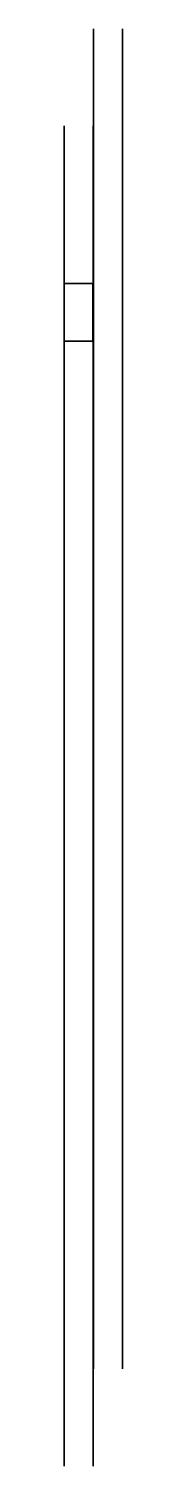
# Model space of a CAD drawing. Extents: x -0.311 to 0.32, y -1 to -0.004.
# Drawn here: x -0.311 to -0.27, y -1 to -0.004 of the extents above.
import ezdxf

# ---------------------------------------------------------------- set-up
doc = ezdxf.new("R2010")
doc.units = 0
doc.header["$MEASUREMENT"] = 0
doc.layers.get('0').update_dxf_attribs({"color": 8, "linetype": 'CONTINUOUS'})
doc.layers.add('3D_EIXOS', color=1, linetype='CONTINUOUS')

msp = doc.modelspace()

# ---------------------------------------------------------------- linework, layer by layer
at = {"color": 33, "extrusion": (1, 0, 0), "elevation": -0.29041}
msp.add_lwpolyline([(-0.90636, -0.00729), (-0.93272, 0.02279), (-0.03021, 0.81365), (-0.00385, 0.78357), (-0.90636, -0.00729)], dxfattribs=at)
at = {"color": 33, "extrusion": (1, 0, 0), "elevation": -0.31075}
msp.add_lwpolyline([(-1.00033, 0.31525), (-0.98719, 0.35303), (-0.07103, 0.03436), (-0.08417, -0.00341)], close=True, dxfattribs=at)
at = {"color": 33}
for points in [[(-0.29041, -0.00385, 0.78357), (-0.29041, -0.03021, 0.81365), (-0.29041, -0.93272, 0.02279), (-0.29041, -0.90636, -0.00729)], [(-0.27041, -0.00385, 0.78357), (-0.27041, -0.03021, 0.81365), (-0.27041, -0.93272, 0.02279), (-0.27041, -0.90636, -0.00729)], [(-0.31075, -0.07103, 0.03436), (-0.31075, -0.08417, -0.00341), (-0.31075, -1.00033, 0.31525), (-0.31075, -0.98719, 0.35303)], [(-0.29075, -0.07103, 0.03436), (-0.29075, -0.08417, -0.00341), (-0.29075, -1.00033, 0.31525), (-0.29075, -0.98719, 0.35303)]]:
    msp.add_3dface(points, dxfattribs=at)
at = {"layer": '3D_EIXOS', "color": 140, "extrusion": (1, 0, 0), "const_width": 0.005}
msp.add_lwpolyline([(-0.94895, 0.32911, 0.007074), (-0.92969, 0.31226, 0.009555), (-0.91502, 0.30027, 0.000255), (-0.90857, 0.2952, -0.000626), (-0.90212, 0.29013, -0.016702), (-0.87922, 0.27082, 0.015256), (-0.85422, 0.24962, 0.064343), (-0.82743, 0.23339, 0.0361), (-0.77501, 0.21463, 0.02158), (-0.72617, 0.20328, 0.027111), (-0.68659, 0.19806, 0.013785), (-0.64851, 0.19618, 0.011261), (-0.60185, 0.19622, 0.019716), (-0.56849, 0.19831, 0.016968), (-0.53001, 0.20358, 0.068359), (-0.4925, 0.21545, 0.040015), (-0.43446, 0.24892, 0.045579), (-0.36565, 0.30619, 0.028402), (-0.27008, 0.41323, 0.015085), (-0.2216, 0.4781, 0.007559), (-0.13082, 0.61177, 0.035439), (-0.09708, 0.67201, 0.01921), (-0.04737, 0.78915)], format="xyb", dxfattribs=at)

# ---------------------------------------------------------------- meshes
at = {"color": 33}
mesh = msp.add_polymesh((6, 3), dxfattribs=at)
for k, corner in enumerate([(-0.29084, -0.22033, 0.64525), (-0.31084, -0.22033, 0.64525), (-0.31084, -0.22033, 0.64525), (-0.29084, -0.18033, 0.64525), (-0.31084, -0.18033, 0.64525), (-0.31084, -0.18033, 0.64525), (-0.29084, -0.18033, 0.07525), (-0.31084, -0.18033, 0.07525), (-0.31084, -0.18033, 0.64525), (-0.29084, -0.22033, 0.07525), (-0.31084, -0.22033, 0.07525), (-0.31084, -0.22033, 0.64525), (-0.29084, -0.22033, 0.07525), (-0.29084, -0.22033, 0.07525), (-0.29084, -0.22033, 0.64525), (-0.29084, -0.18033, 0.07525), (-0.29084, -0.18033, 0.07525), (-0.29084, -0.18033, 0.64525)]):
    mesh.set_mesh_vertex(divmod(k, 3), corner)

doc.saveas('drawing.dxf')
